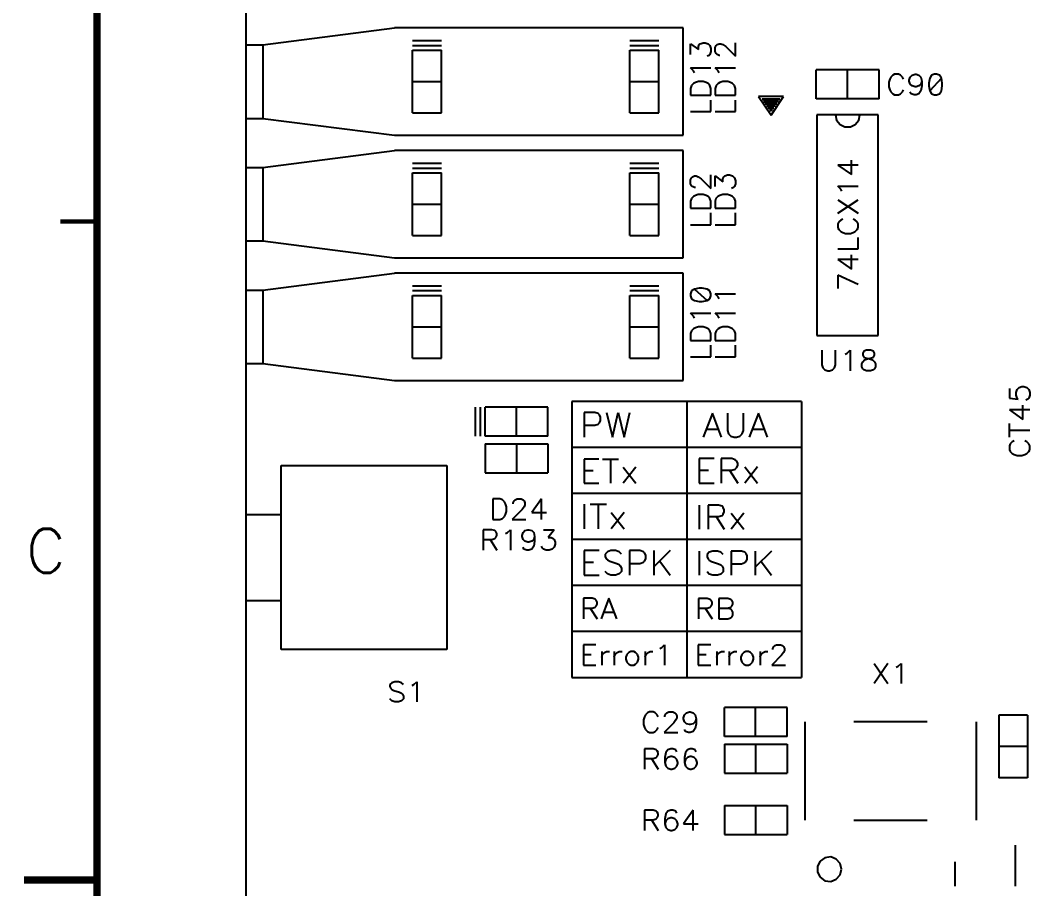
# Model space of a CAD drawing. Extents: x 295 to 953, y 10 to 290.
# Drawn here: x 486.7 to 555.9, y 149.4 to 208.8 of the extents above; entities that cross this region are included whole.
import ezdxf
from ezdxf.enums import TextEntityAlignment as Align

# ---------------------------------------------------------------- set-up
doc = ezdxf.new("R2010")
doc.units = 0
doc.header["$LTSCALE"] = 5
doc.header["$MEASUREMENT"] = 0
doc.layers.get('0').update_dxf_attribs({"linetype": 'CONTINUOUS', "lineweight": 25})
for name, color, linetype in [('DV-INT-A3_TSK', 14, 'CONTINUOUS'), ('문자', 4, 'CONTINUOUS'), ('테두리', 3, 'CONTINUOUS')]:
    doc.layers.add(name, color=color, linetype=linetype)
doc.styles.get("Standard").update_dxf_attribs({"font": 'simplex.shx'})

# ---------------------------------------------------------------- blocks, each defined once
blk = doc.blocks.new('C')
at = {"layer": '테두리'}
for points, const_width in [([(15, 285), (15, 15), (405, 15), (405, 285), (15, 285)], 0.5), ([(12.5, 195), (15, 195)], 0.3), ([(10, 150), (15, 150)], 0.5)]:
    blk.add_lwpolyline(points, dxfattribs=dict(at, const_width=const_width))
at = {"layer": '문자'}
blk.add_text('C', height=3, dxfattribs=at).set_placement((11.5, 172.5), align=Align.MIDDLE)

msp = doc.modelspace()

# ---------------------------------------------------------------- linework, layer by layer
at = {"layer": 'DV-INT-A3_TSK', "color": 7}
for p, q in [((502.162, 232.678), (502.162, 102.326)), ((503.311, 207.084), (512.321, 208.236)), ((532.061, 208.236), (512.321, 208.236)), ((532.061, 200.902), (532.061, 208.236)), ((502.162, 207.084), (503.311, 207.084)), ((503.311, 207.084), (503.311, 202.055)), ((513.545, 207.373), (515.528, 207.373)), ((513.545, 207.042), (515.528, 207.042)), ((528.394, 207.373), (530.376, 207.373)), ((528.394, 207.042), (530.376, 207.042)), ((532.56, 206.426), (532.56, 207.155)), ((532.56, 207.155), (533.088, 206.757)), ((533.088, 206.958), (533.155, 207.092)), ((533.088, 206.757), (533.088, 206.958)), ((533.155, 207.092), (533.222, 207.155)), ((533.222, 207.155), (533.419, 207.222)), ((533.419, 207.222), (533.553, 207.222)), ((533.553, 207.222), (533.75, 207.155)), ((533.75, 207.155), (533.884, 207.025)), ((533.884, 207.025), (533.951, 206.824)), ((533.951, 206.824), (533.951, 206.627)), ((534.236, 206.891), (534.299, 207.025)), ((534.236, 206.627), (534.236, 206.891)), ((534.299, 207.025), (534.366, 207.092)), ((534.366, 207.092), (534.5, 207.155)), ((534.5, 207.155), (534.634, 207.155)), ((534.634, 207.155), (534.764, 207.092)), ((534.764, 207.092), (534.965, 206.958)), ((534.965, 206.958), (535.628, 206.296)), ((535.628, 206.296), (535.628, 207.222)), ((513.545, 202.423), (513.545, 206.711)), ((513.545, 206.711), (515.528, 206.711)), ((515.528, 202.423), (515.528, 206.711)), ((528.394, 202.423), (528.394, 206.711)), ((528.394, 206.711), (530.376, 206.711)), ((530.376, 202.423), (530.376, 206.711)), ((533.817, 206.359), (533.687, 206.296)), ((533.884, 206.426), (533.817, 206.359)), ((533.951, 206.627), (533.884, 206.426)), ((534.299, 206.493), (534.236, 206.627)), ((534.366, 206.426), (534.299, 206.493)), ((534.5, 206.359), (534.366, 206.426)), ((534.567, 206.359), (534.5, 206.359)), ((532.757, 205.299), (532.56, 205.5)), ((532.56, 205.5), (533.951, 205.5)), ((534.433, 205.299), (534.236, 205.5)), ((534.236, 205.5), (535.628, 205.5)), ((532.824, 205.169), (532.757, 205.299)), ((534.5, 205.169), (534.433, 205.299)), ((545.439, 205.374), (541.151, 205.374)), ((541.151, 203.392), (541.151, 205.374)), ((543.293, 203.392), (543.293, 205.374)), ((545.439, 203.392), (545.439, 205.374)), ((546.172, 204.737), (546.109, 204.536)), ((546.239, 204.867), (546.172, 204.737)), ((546.373, 205.001), (546.239, 204.867)), ((546.507, 205.068), (546.373, 205.001)), ((546.771, 205.068), (546.507, 205.068)), ((546.906, 205.001), (546.771, 205.068)), ((547.04, 204.867), (546.906, 205.001)), ((547.107, 204.737), (547.04, 204.867)), ((547.505, 204.67), (547.572, 204.867)), ((547.572, 204.867), (547.706, 205.001)), ((547.706, 205.001), (547.903, 205.068)), ((547.903, 205.068), (547.97, 205.068)), ((547.97, 205.068), (548.171, 205.001)), ((548.171, 205.001), (548.305, 204.867)), ((548.305, 204.867), (548.372, 204.603)), ((548.905, 204.804), (548.838, 204.469)), ((549.039, 205.001), (548.905, 204.804)), ((549.701, 204.804), (548.905, 203.936)), ((549.236, 205.068), (549.039, 205.001)), ((549.37, 205.068), (549.236, 205.068)), ((549.571, 205.001), (549.37, 205.068)), ((549.701, 204.804), (549.571, 205.001)), ((549.768, 204.469), (549.701, 204.804)), ((513.545, 204.569), (515.528, 204.569)), ((528.394, 204.569), (530.376, 204.569)), ((532.623, 204.305), (532.56, 204.104)), ((532.56, 204.104), (532.56, 203.643)), ((532.757, 204.435), (532.623, 204.305)), ((532.891, 204.502), (532.757, 204.435)), ((533.088, 204.569), (532.891, 204.502)), ((533.419, 204.569), (533.088, 204.569)), ((533.62, 204.502), (533.419, 204.569)), ((533.75, 204.435), (533.62, 204.502)), ((533.884, 204.305), (533.75, 204.435)), ((533.951, 204.104), (533.884, 204.305)), ((533.951, 203.643), (533.951, 204.104)), ((534.299, 204.305), (534.236, 204.104)), ((534.236, 204.104), (534.236, 203.643)), ((534.433, 204.435), (534.299, 204.305)), ((534.567, 204.502), (534.433, 204.435)), ((534.764, 204.569), (534.567, 204.502)), ((535.095, 204.569), (534.764, 204.569)), ((535.297, 204.502), (535.095, 204.569)), ((535.426, 204.435), (535.297, 204.502)), ((535.561, 204.305), (535.426, 204.435)), ((535.628, 204.104), (535.561, 204.305)), ((535.628, 203.643), (535.628, 204.104)), ((546.109, 204.536), (546.109, 204.205)), ((546.109, 204.205), (546.172, 204.004)), ((547.505, 204.603), (547.505, 204.67)), ((547.572, 204.402), (547.505, 204.603)), ((547.706, 204.268), (547.572, 204.402)), ((547.903, 204.205), (547.706, 204.268)), ((547.97, 204.205), (547.903, 204.205)), ((548.171, 204.268), (547.97, 204.205)), ((548.305, 204.402), (548.171, 204.268)), ((548.372, 204.603), (548.305, 204.402)), ((548.372, 204.268), (548.305, 203.936)), ((548.372, 204.603), (548.372, 204.268)), ((548.838, 204.469), (548.838, 204.268)), ((548.838, 204.268), (548.905, 203.936)), ((549.701, 203.936), (549.768, 204.268)), ((549.768, 204.268), (549.768, 204.469)), ((532.56, 203.643), (533.951, 203.643)), ((534.236, 203.643), (535.628, 203.643)), ((537.203, 203.547), (538.058, 202.268)), ((538.909, 203.547), (537.203, 203.547)), ((537.409, 203.425), (537.409, 203.442)), ((537.509, 203.274), (537.509, 203.442)), ((537.61, 203.123), (537.61, 203.442)), ((537.711, 202.977), (537.711, 203.442)), ((537.811, 202.826), (537.811, 203.442)), ((537.912, 202.675), (537.912, 203.442)), ((538.012, 202.524), (538.012, 203.442)), ((538.058, 202.268), (538.909, 203.547)), ((538.113, 202.537), (538.113, 203.442)), ((538.209, 202.688), (538.209, 203.442)), ((538.31, 202.838), (538.31, 203.442)), ((538.41, 202.989), (538.41, 203.442)), ((538.511, 203.14), (538.511, 203.442)), ((538.612, 203.291), (538.612, 203.442)), ((545.439, 203.392), (541.151, 203.392)), ((546.172, 204.004), (546.239, 203.869)), ((546.239, 203.869), (546.373, 203.735)), ((546.373, 203.735), (546.507, 203.668)), ((546.507, 203.668), (546.771, 203.668)), ((546.771, 203.668), (546.906, 203.735)), ((546.906, 203.735), (547.04, 203.869)), ((547.04, 203.869), (547.107, 204.004)), ((547.639, 203.735), (547.572, 203.869)), ((547.84, 203.668), (547.639, 203.735)), ((547.97, 203.668), (547.84, 203.668)), ((548.171, 203.735), (547.97, 203.668)), ((548.305, 203.936), (548.171, 203.735)), ((548.905, 203.936), (549.039, 203.735)), ((549.039, 203.735), (549.236, 203.668)), ((549.236, 203.668), (549.37, 203.668)), ((549.37, 203.668), (549.571, 203.735)), ((549.571, 203.735), (549.701, 203.936)), ((533.951, 202.512), (533.951, 203.308)), ((535.628, 202.512), (535.628, 203.308)), ((502.162, 202.055), (503.311, 202.055)), ((503.311, 202.055), (512.321, 200.902)), ((513.545, 202.423), (515.528, 202.423)), ((528.394, 202.423), (530.376, 202.423)), ((532.56, 202.512), (533.951, 202.512)), ((534.236, 202.512), (535.628, 202.512)), ((541.197, 202.289), (541.197, 194.746)), ((545.388, 202.289), (541.197, 202.289)), ((542.455, 202.289), (542.539, 201.925)), ((544.052, 201.925), (544.131, 202.289)), ((545.388, 187.202), (545.388, 202.289)), ((542.539, 201.925), (542.773, 201.631)), ((542.773, 201.631), (543.109, 201.472)), ((543.109, 201.472), (543.482, 201.472)), ((543.482, 201.472), (543.817, 201.631)), ((543.817, 201.631), (544.052, 201.925)), ((512.321, 200.902), (532.061, 200.902)), ((503.311, 198.702), (512.321, 199.854)), ((532.061, 199.854), (512.321, 199.854)), ((532.061, 192.52), (532.061, 199.854)), ((543.549, 198.207), (543.549, 199.196)), ((502.162, 198.702), (503.311, 198.702)), ((503.311, 198.702), (503.311, 193.673)), ((513.545, 198.991), (515.528, 198.991)), ((513.545, 198.66), (515.528, 198.66)), ((528.394, 198.991), (530.376, 198.991)), ((528.394, 198.66), (530.376, 198.66)), ((544.014, 198.865), (542.627, 198.865)), ((542.627, 198.865), (543.549, 198.207)), ((513.545, 194.041), (513.545, 198.329)), ((513.545, 198.329), (515.528, 198.329)), ((515.528, 194.041), (515.528, 198.329)), ((528.394, 194.041), (528.394, 198.329)), ((528.394, 198.329), (530.376, 198.329)), ((530.376, 194.041), (530.376, 198.329)), ((532.551, 197.851), (532.614, 197.985)), ((532.551, 197.587), (532.551, 197.851)), ((532.614, 197.985), (532.681, 198.052)), ((532.681, 198.052), (532.815, 198.119)), ((532.815, 198.119), (532.95, 198.119)), ((532.95, 198.119), (533.084, 198.052)), ((533.084, 198.052), (533.281, 197.918)), ((533.281, 197.918), (533.947, 197.252)), ((533.947, 197.252), (533.947, 198.186)), ((534.228, 197.386), (534.228, 198.119)), ((534.228, 198.119), (534.76, 197.721)), ((534.76, 197.918), (534.827, 198.052)), ((534.76, 197.721), (534.76, 197.918)), ((534.827, 198.052), (534.894, 198.119)), ((534.894, 198.119), (535.091, 198.186)), ((535.091, 198.186), (535.225, 198.186)), ((535.225, 198.186), (535.426, 198.119)), ((535.426, 198.119), (535.561, 197.985)), ((535.561, 197.985), (535.623, 197.784)), ((535.623, 197.784), (535.623, 197.587)), ((532.614, 197.453), (532.551, 197.587)), ((532.681, 197.386), (532.614, 197.453)), ((532.815, 197.319), (532.681, 197.386)), ((532.883, 197.319), (532.815, 197.319)), ((535.493, 197.319), (535.359, 197.252)), ((535.561, 197.386), (535.493, 197.319)), ((535.623, 197.587), (535.561, 197.386)), ((542.824, 197.218), (542.627, 197.415)), ((542.627, 197.415), (544.014, 197.415)), ((542.891, 197.084), (542.824, 197.218)), ((532.614, 196.585), (532.551, 196.388)), ((532.748, 196.72), (532.614, 196.585)), ((532.883, 196.787), (532.748, 196.72)), ((533.084, 196.854), (532.883, 196.787)), ((533.415, 196.854), (533.084, 196.854)), ((533.616, 196.787), (533.415, 196.854)), ((533.75, 196.72), (533.616, 196.787)), ((533.884, 196.585), (533.75, 196.72)), ((533.947, 196.388), (533.884, 196.585)), ((534.291, 196.585), (534.228, 196.388)), ((534.425, 196.72), (534.291, 196.585)), ((534.559, 196.787), (534.425, 196.72)), ((534.76, 196.854), (534.559, 196.787)), ((535.091, 196.854), (534.76, 196.854)), ((535.292, 196.787), (535.091, 196.854)), ((535.426, 196.72), (535.292, 196.787)), ((535.561, 196.585), (535.426, 196.72)), ((535.623, 196.388), (535.561, 196.585)), ((542.627, 196.493), (544.014, 195.567)), ((542.627, 195.567), (544.014, 196.493)), ((513.545, 196.187), (515.528, 196.187)), ((528.394, 196.187), (530.376, 196.187)), ((532.551, 196.388), (532.551, 195.919)), ((532.551, 195.919), (533.947, 195.919)), ((533.947, 195.919), (533.947, 196.388)), ((534.228, 196.388), (534.228, 195.919)), ((534.228, 195.919), (535.623, 195.919)), ((535.623, 195.919), (535.623, 196.388)), ((533.947, 194.787), (533.947, 195.588)), ((535.623, 194.787), (535.623, 195.588)), ((542.824, 195.106), (542.694, 194.976)), ((542.958, 195.173), (542.824, 195.106)), ((543.813, 195.106), (543.683, 195.173)), ((543.947, 194.976), (543.813, 195.106)), ((532.551, 194.787), (533.947, 194.787)), ((534.228, 194.787), (535.623, 194.787)), ((541.197, 194.746), (541.197, 187.202)), ((542.694, 194.976), (542.627, 194.842)), ((542.627, 194.842), (542.627, 194.578)), ((542.627, 194.578), (542.694, 194.448)), ((542.694, 194.448), (542.824, 194.314)), ((543.813, 194.314), (543.947, 194.448)), ((544.014, 194.842), (543.947, 194.976)), ((543.947, 194.448), (544.014, 194.578)), ((544.014, 194.578), (544.014, 194.842)), ((502.162, 193.673), (503.311, 193.673)), ((503.311, 193.673), (512.321, 192.52)), ((513.545, 194.041), (515.528, 194.041)), ((528.394, 194.041), (530.376, 194.041)), ((542.824, 194.314), (542.958, 194.247)), ((542.958, 194.247), (543.155, 194.184)), ((543.155, 194.184), (543.486, 194.184)), ((543.486, 194.184), (543.683, 194.247)), ((543.683, 194.247), (543.813, 194.314)), ((544.014, 193.128), (544.014, 193.92)), ((542.627, 193.128), (544.014, 193.128)), ((512.321, 192.52), (532.061, 192.52)), ((544.014, 192.403), (542.627, 192.403)), ((542.627, 192.403), (543.549, 191.741)), ((543.549, 191.741), (543.549, 192.73)), ((503.311, 190.32), (512.321, 191.472)), ((532.061, 191.472), (512.321, 191.472)), ((532.061, 184.138), (532.061, 191.472)), ((544.014, 190.689), (542.627, 191.347)), ((542.627, 191.347), (542.627, 190.425)), ((502.162, 190.32), (503.311, 190.32)), ((503.311, 190.32), (503.311, 185.291)), ((513.545, 190.609), (515.528, 190.609)), ((513.545, 190.278), (515.528, 190.278)), ((528.394, 190.609), (530.376, 190.609)), ((528.394, 190.278), (530.376, 190.278)), ((532.623, 190.261), (532.56, 190.06)), ((532.824, 190.391), (532.623, 190.261)), ((533.155, 190.458), (532.824, 190.391)), ((532.824, 190.391), (533.687, 189.595)), ((533.352, 190.458), (533.155, 190.458)), ((533.687, 190.391), (533.352, 190.458)), ((533.884, 190.261), (533.687, 190.391)), ((533.951, 190.06), (533.884, 190.261)), ((513.545, 185.659), (513.545, 189.947)), ((513.545, 189.947), (515.528, 189.947)), ((515.528, 185.659), (515.528, 189.947)), ((528.394, 185.659), (528.394, 189.947)), ((528.394, 189.947), (530.376, 189.947)), ((530.376, 185.659), (530.376, 189.947)), ((532.56, 190.06), (532.56, 189.93)), ((532.56, 189.93), (532.623, 189.729)), ((532.623, 189.729), (532.824, 189.595)), ((532.824, 189.595), (533.155, 189.532)), ((533.155, 189.532), (533.352, 189.532)), ((533.352, 189.532), (533.687, 189.595)), ((533.687, 189.595), (533.884, 189.729)), ((533.884, 189.729), (533.951, 189.93)), ((533.951, 189.93), (533.951, 190.06)), ((534.433, 189.863), (534.236, 190.06)), ((534.236, 190.06), (535.628, 190.06)), ((534.5, 189.729), (534.433, 189.863)), ((532.757, 188.535), (532.56, 188.736)), ((532.56, 188.736), (533.951, 188.736)), ((532.824, 188.405), (532.757, 188.535)), ((534.433, 188.535), (534.236, 188.736)), ((534.236, 188.736), (535.628, 188.736)), ((534.5, 188.405), (534.433, 188.535)), ((513.545, 187.805), (515.528, 187.805)), ((528.394, 187.805), (530.376, 187.805)), ((532.623, 187.541), (532.56, 187.34)), ((532.757, 187.671), (532.623, 187.541)), ((532.891, 187.738), (532.757, 187.671)), ((533.088, 187.805), (532.891, 187.738)), ((533.419, 187.805), (533.088, 187.805)), ((533.62, 187.738), (533.419, 187.805)), ((533.75, 187.671), (533.62, 187.738)), ((533.884, 187.541), (533.75, 187.671)), ((533.951, 187.34), (533.884, 187.541)), ((534.299, 187.541), (534.236, 187.34)), ((534.433, 187.671), (534.299, 187.541)), ((534.567, 187.738), (534.433, 187.671)), ((534.764, 187.805), (534.567, 187.738)), ((535.095, 187.805), (534.764, 187.805)), ((535.297, 187.738), (535.095, 187.805)), ((535.426, 187.671), (535.297, 187.738)), ((535.561, 187.541), (535.426, 187.671)), ((535.628, 187.34), (535.561, 187.541)), ((532.56, 187.34), (532.56, 186.879)), ((532.56, 186.879), (533.951, 186.879)), ((533.951, 186.879), (533.951, 187.34)), ((534.236, 187.34), (534.236, 186.879)), ((534.236, 186.879), (535.628, 186.879)), ((535.628, 186.879), (535.628, 187.34)), ((541.197, 187.202), (545.388, 187.202)), ((533.951, 185.748), (533.951, 186.544)), ((535.628, 185.748), (535.628, 186.544)), ((541.533, 186.209), (541.533, 185.211)), ((542.463, 185.211), (542.463, 186.209)), ((543.264, 186.007), (543.461, 186.209)), ((543.461, 186.209), (543.461, 184.809)), ((544.395, 186.141), (544.328, 186.007)), ((544.592, 186.209), (544.395, 186.141)), ((544.86, 186.209), (544.592, 186.209)), ((545.057, 186.141), (544.86, 186.209)), ((545.124, 186.007), (545.057, 186.141)), ((513.545, 185.659), (515.528, 185.659)), ((528.394, 185.659), (530.376, 185.659)), ((532.56, 185.748), (533.951, 185.748)), ((534.236, 185.748), (535.628, 185.748)), ((543.129, 185.94), (543.264, 186.007)), ((544.261, 185.278), (544.328, 185.408)), ((544.328, 186.007), (544.328, 185.877)), ((544.328, 185.877), (544.395, 185.743)), ((544.328, 185.408), (544.458, 185.542)), ((544.395, 185.743), (544.525, 185.676)), ((544.458, 185.542), (544.659, 185.609)), ((544.525, 185.676), (544.793, 185.609)), ((544.659, 185.609), (544.927, 185.676)), ((544.793, 185.609), (544.99, 185.542)), ((544.927, 185.676), (545.057, 185.743)), ((544.99, 185.542), (545.124, 185.408)), ((545.057, 185.743), (545.124, 185.877)), ((545.124, 185.877), (545.124, 186.007)), ((545.124, 185.408), (545.191, 185.278)), ((502.162, 185.291), (503.311, 185.291)), ((503.311, 185.291), (512.321, 184.138)), ((541.533, 185.211), (541.6, 185.01)), ((541.6, 185.01), (541.73, 184.876)), ((541.73, 184.876), (541.931, 184.809)), ((541.931, 184.809), (542.065, 184.809)), ((542.065, 184.809), (542.262, 184.876)), ((542.262, 184.876), (542.396, 185.01)), ((542.396, 185.01), (542.463, 185.211)), ((544.261, 185.077), (544.261, 185.278)), ((544.328, 184.943), (544.261, 185.077)), ((544.395, 184.876), (544.328, 184.943)), ((544.592, 184.809), (544.395, 184.876)), ((544.86, 184.809), (544.592, 184.809)), ((545.057, 184.876), (544.86, 184.809)), ((545.124, 184.943), (545.057, 184.876)), ((545.191, 185.077), (545.124, 184.943)), ((545.191, 185.278), (545.191, 185.077)), ((512.321, 184.138), (532.061, 184.138)), ((554.349, 183.589), (554.349, 182.923)), ((554.814, 183.321), (554.881, 183.522)), ((554.814, 183.124), (554.814, 183.321)), ((554.881, 183.522), (555.015, 183.656)), ((555.015, 183.656), (555.212, 183.719)), ((555.212, 183.719), (555.346, 183.719)), ((555.346, 183.719), (555.543, 183.656)), ((555.543, 183.656), (555.677, 183.522)), ((555.677, 183.522), (555.744, 183.321)), ((555.744, 183.321), (555.744, 183.124)), ((524.433, 182.696), (524.433, 163.837)), ((540.15, 182.696), (524.433, 182.696)), ((532.292, 182.696), (532.292, 163.837)), ((540.15, 182.696), (540.15, 163.837)), ((554.349, 182.923), (554.948, 182.86)), ((554.881, 182.923), (554.814, 183.124)), ((554.948, 182.86), (554.881, 182.923)), ((555.61, 182.86), (555.48, 182.793)), ((555.677, 182.923), (555.61, 182.86)), ((555.744, 183.124), (555.677, 182.923)), ((517.858, 180.341), (517.858, 182.323)), ((518.189, 180.341), (518.189, 182.323)), ((522.807, 182.323), (518.52, 182.323)), ((518.52, 180.341), (518.52, 182.323)), ((520.662, 180.341), (520.662, 182.323)), ((522.807, 180.341), (522.807, 182.323)), ((526.005, 181.959), (525.28, 181.959)), ((525.28, 181.959), (525.28, 180.27)), ((526.244, 181.879), (526.005, 181.959)), ((526.324, 181.8), (526.244, 181.879)), ((526.81, 181.959), (527.208, 180.27)), ((527.208, 180.27), (527.61, 181.959)), ((527.61, 181.959), (528.013, 180.27)), ((528.013, 180.27), (528.415, 181.959)), ((534.048, 181.909), (533.419, 180.257)), ((534.676, 180.257), (534.048, 181.909)), ((535.07, 181.909), (535.07, 180.731)), ((536.172, 180.731), (536.172, 181.909)), ((537.191, 181.909), (536.562, 180.257)), ((537.82, 180.257), (537.191, 181.909)), ((555.744, 182.126), (554.349, 182.126)), ((554.349, 182.126), (555.279, 181.464)), ((555.279, 181.464), (555.279, 182.462)), ((526.244, 181.154), (526.324, 181.234)), ((526.407, 181.636), (526.324, 181.8)), ((526.324, 181.234), (526.407, 181.397)), ((526.407, 181.397), (526.407, 181.636)), ((554.349, 180.27), (554.349, 181.2)), ((525.28, 181.075), (526.005, 181.075)), ((526.005, 181.075), (526.244, 181.154)), ((533.658, 180.811), (534.442, 180.811)), ((535.07, 180.731), (535.15, 180.496)), ((535.15, 180.496), (535.305, 180.337)), ((535.934, 180.337), (536.093, 180.496)), ((536.093, 180.496), (536.172, 180.731)), ((536.801, 180.811), (537.585, 180.811)), ((554.349, 180.735), (555.744, 180.735)), ((522.807, 180.341), (518.52, 180.341)), ((518.52, 179.809), (522.807, 179.809)), ((518.52, 179.809), (518.52, 177.827)), ((520.662, 179.809), (520.662, 177.827)), ((522.807, 179.809), (522.807, 177.827)), ((535.305, 180.337), (535.544, 180.257)), ((535.544, 180.257), (535.699, 180.257)), ((535.699, 180.257), (535.934, 180.337)), ((554.416, 179.805), (554.349, 179.675)), ((554.55, 179.939), (554.416, 179.805)), ((554.684, 180.006), (554.55, 179.939)), ((555.543, 179.939), (555.413, 180.006)), ((555.677, 179.805), (555.543, 179.939)), ((555.744, 179.675), (555.677, 179.805)), ((540.15, 179.553), (524.433, 179.553)), ((554.349, 179.675), (554.349, 179.407)), ((554.349, 179.407), (554.416, 179.277)), ((554.416, 179.277), (554.55, 179.142)), ((554.55, 179.142), (554.684, 179.075)), ((555.413, 179.075), (555.543, 179.142)), ((555.543, 179.142), (555.677, 179.277)), ((555.677, 179.277), (555.744, 179.407)), ((555.744, 179.407), (555.744, 179.675)), ((526.294, 178.765), (525.272, 178.765)), ((525.272, 178.765), (525.272, 177.114)), ((526.529, 178.765), (527.631, 178.765)), ((527.082, 178.765), (527.082, 177.114)), ((534.178, 178.803), (533.138, 178.803)), ((533.138, 178.803), (533.138, 177.127)), ((535.376, 178.803), (534.655, 178.803)), ((534.655, 178.803), (534.655, 177.127)), ((535.615, 178.723), (535.376, 178.803)), ((535.699, 178.644), (535.615, 178.723)), ((535.778, 178.485), (535.699, 178.644)), ((535.778, 178.325), (535.778, 178.485)), ((554.684, 179.075), (554.881, 179.008)), ((554.881, 179.008), (555.212, 179.008)), ((555.212, 179.008), (555.413, 179.075)), ((504.572, 168.258), (504.572, 178.317)), ((504.572, 178.317), (515.888, 178.317)), ((515.888, 178.317), (515.888, 165.744)), ((518.52, 177.827), (522.807, 177.827)), ((525.272, 177.982), (525.9, 177.982)), ((528.809, 178.216), (527.946, 177.114)), ((527.946, 178.216), (528.809, 177.114)), ((533.138, 178.007), (533.779, 178.007)), ((534.655, 178.007), (535.376, 178.007)), ((535.217, 178.007), (535.778, 177.127)), ((535.376, 178.007), (535.615, 178.086)), ((535.615, 178.086), (535.699, 178.166)), ((535.699, 178.166), (535.778, 178.325)), ((537.136, 178.246), (536.256, 177.127)), ((536.256, 178.246), (537.136, 177.127)), ((525.272, 177.114), (526.294, 177.114)), ((533.138, 177.127), (534.178, 177.127)), ((540.15, 176.41), (524.433, 176.41)), ((519.035, 176.045), (519.035, 174.646)), ((519.505, 176.045), (519.035, 176.045)), ((519.702, 175.978), (519.505, 176.045)), ((519.836, 175.844), (519.702, 175.978)), ((519.903, 175.714), (519.836, 175.844)), ((519.97, 175.513), (519.903, 175.714)), ((520.435, 175.781), (520.502, 175.911)), ((520.435, 175.714), (520.435, 175.781)), ((520.502, 175.911), (520.569, 175.978)), ((520.569, 175.978), (520.703, 176.045)), ((520.703, 176.045), (520.967, 176.045)), ((520.967, 176.045), (521.102, 175.978)), ((521.102, 175.978), (521.169, 175.911)), ((521.169, 175.911), (521.236, 175.781)), ((521.236, 175.781), (521.236, 175.647)), ((522.367, 176.045), (521.701, 175.115)), ((522.367, 174.646), (522.367, 176.045)), ((525.28, 175.677), (525.28, 173.988)), ((525.682, 175.677), (526.814, 175.677)), ((526.248, 175.677), (526.248, 173.988)), ((504.572, 174.964), (502.162, 174.964)), ((519.836, 174.847), (519.903, 174.981)), ((519.903, 174.981), (519.97, 175.182)), ((519.97, 175.182), (519.97, 175.513)), ((521.035, 175.312), (520.368, 174.646)), ((521.169, 175.513), (521.035, 175.312)), ((521.236, 175.647), (521.169, 175.513)), ((521.701, 175.115), (522.698, 175.115)), ((528.021, 175.115), (527.132, 173.988)), ((527.132, 175.115), (528.021, 173.988)), ((533.134, 175.622), (533.134, 173.971)), ((534.467, 175.622), (533.763, 175.622)), ((533.763, 175.622), (533.763, 173.971)), ((534.706, 175.542), (534.467, 175.622)), ((534.781, 175.467), (534.706, 175.542)), ((534.706, 174.914), (534.781, 174.993)), ((534.861, 175.308), (534.781, 175.467)), ((534.781, 174.993), (534.861, 175.153)), ((534.861, 175.153), (534.861, 175.308)), ((536.198, 175.073), (535.33, 173.971)), ((535.33, 175.073), (536.198, 173.971)), ((519.035, 174.646), (519.505, 174.646)), ((519.505, 174.646), (519.702, 174.713)), ((519.702, 174.713), (519.836, 174.847)), ((520.368, 174.646), (521.303, 174.646)), ((533.763, 174.838), (534.467, 174.838)), ((534.312, 174.838), (534.861, 173.971)), ((534.467, 174.838), (534.706, 174.914)), ((518.977, 173.941), (518.382, 173.941)), ((518.382, 173.941), (518.382, 172.55)), ((519.178, 173.874), (518.977, 173.941)), ((519.245, 173.812), (519.178, 173.874)), ((519.308, 173.677), (519.245, 173.812)), ((519.308, 173.543), (519.308, 173.677)), ((519.907, 173.677), (520.037, 173.744)), ((520.037, 173.744), (520.238, 173.941)), ((520.238, 173.941), (520.238, 172.55)), ((521.035, 173.543), (521.102, 173.744)), ((521.102, 173.744), (521.232, 173.874)), ((521.232, 173.874), (521.433, 173.941)), ((521.433, 173.941), (521.5, 173.941)), ((521.5, 173.941), (521.697, 173.874)), ((521.697, 173.874), (521.831, 173.744)), ((521.831, 173.744), (521.894, 173.476)), ((522.493, 173.941), (523.222, 173.941)), ((523.222, 173.941), (522.824, 173.413)), ((518.382, 173.279), (518.977, 173.279)), ((518.847, 173.279), (519.308, 172.55)), ((518.977, 173.279), (519.178, 173.346)), ((519.178, 173.346), (519.245, 173.413)), ((519.245, 173.413), (519.308, 173.543)), ((521.035, 173.476), (521.035, 173.543)), ((521.102, 173.279), (521.035, 173.476)), ((521.232, 173.145), (521.102, 173.279)), ((521.433, 173.082), (521.232, 173.145)), ((521.5, 173.082), (521.433, 173.082)), ((521.697, 173.145), (521.5, 173.082)), ((521.831, 173.279), (521.697, 173.145)), ((521.894, 173.476), (521.831, 173.279)), ((521.894, 173.145), (521.831, 172.814)), ((521.894, 173.476), (521.894, 173.145)), ((522.824, 173.413), (523.021, 173.413)), ((523.021, 173.413), (523.155, 173.346)), ((523.155, 173.346), (523.222, 173.279)), ((523.222, 173.279), (523.289, 173.082)), ((523.289, 172.948), (523.222, 172.747)), ((523.289, 173.082), (523.289, 172.948)), ((540.15, 173.267), (524.433, 173.267)), ((521.164, 172.617), (521.102, 172.747)), ((521.366, 172.55), (521.164, 172.617)), ((521.5, 172.55), (521.366, 172.55)), ((521.697, 172.617), (521.5, 172.55)), ((521.831, 172.814), (521.697, 172.617)), ((522.426, 172.684), (522.359, 172.814)), ((522.493, 172.617), (522.426, 172.684)), ((522.69, 172.55), (522.493, 172.617)), ((522.891, 172.55), (522.69, 172.55)), ((523.088, 172.617), (522.891, 172.55)), ((523.222, 172.747), (523.088, 172.617)), ((526.311, 172.508), (525.276, 172.508)), ((525.276, 172.508), (525.276, 170.836)), ((526.868, 172.429), (526.709, 172.269)), ((526.709, 172.269), (526.709, 172.11)), ((527.107, 172.508), (526.868, 172.429)), ((527.426, 172.508), (527.107, 172.508)), ((527.665, 172.429), (527.426, 172.508)), ((527.824, 172.269), (527.665, 172.429)), ((529.098, 172.508), (528.381, 172.508)), ((528.381, 172.508), (528.381, 170.836)), ((529.337, 172.429), (529.098, 172.508)), ((529.417, 172.349), (529.337, 172.429)), ((529.496, 172.19), (529.417, 172.349)), ((531.164, 172.508), (530.049, 171.393)), ((530.049, 172.508), (530.049, 170.836)), ((533.134, 172.479), (533.134, 170.828)), ((533.838, 172.399), (533.683, 172.244)), ((533.683, 172.244), (533.683, 172.085)), ((534.077, 172.479), (533.838, 172.399)), ((534.391, 172.479), (534.077, 172.479)), ((534.626, 172.399), (534.391, 172.479)), ((534.781, 172.244), (534.626, 172.399)), ((536.038, 172.479), (535.334, 172.479)), ((535.334, 172.479), (535.334, 170.828)), ((536.277, 172.399), (536.038, 172.479)), ((536.353, 172.324), (536.277, 172.399)), ((536.432, 172.164), (536.353, 172.324)), ((538.084, 172.479), (536.981, 171.381)), ((536.981, 172.479), (536.981, 170.828)), ((525.276, 171.712), (525.913, 171.712)), ((526.709, 172.11), (526.789, 171.951)), ((526.789, 171.951), (526.868, 171.871)), ((526.868, 171.871), (527.028, 171.791)), ((527.028, 171.791), (527.505, 171.632)), ((527.505, 171.632), (527.665, 171.553)), ((527.665, 171.553), (527.744, 171.473)), ((528.381, 171.632), (529.098, 171.632)), ((529.098, 171.632), (529.337, 171.712)), ((529.337, 171.712), (529.417, 171.791)), ((529.417, 171.791), (529.496, 171.951)), ((529.496, 171.951), (529.496, 172.19)), ((530.448, 171.791), (531.164, 170.836)), ((533.683, 172.085), (533.763, 171.93)), ((533.763, 171.93), (533.838, 171.85)), ((533.838, 171.85), (533.997, 171.771)), ((533.997, 171.771), (534.467, 171.615)), ((534.467, 171.615), (534.626, 171.536)), ((534.626, 171.536), (534.706, 171.456)), ((535.334, 171.615), (536.038, 171.615)), ((536.038, 171.615), (536.277, 171.695)), ((536.277, 171.695), (536.353, 171.771)), ((536.353, 171.771), (536.432, 171.93)), ((536.432, 171.93), (536.432, 172.164)), ((537.375, 171.771), (538.084, 170.828)), ((525.276, 170.836), (526.311, 170.836)), ((526.868, 170.916), (526.709, 171.075)), ((527.107, 170.836), (526.868, 170.916)), ((527.426, 170.836), (527.107, 170.836)), ((527.665, 170.916), (527.426, 170.836)), ((527.824, 171.075), (527.665, 170.916)), ((527.744, 171.473), (527.824, 171.314)), ((527.824, 171.314), (527.824, 171.075)), ((533.838, 170.907), (533.683, 171.066)), ((534.077, 170.828), (533.838, 170.907)), ((534.391, 170.828), (534.077, 170.828)), ((534.626, 170.907), (534.391, 170.828)), ((534.781, 171.066), (534.626, 170.907)), ((534.706, 171.456), (534.781, 171.301)), ((534.781, 171.301), (534.781, 171.066)), ((540.15, 170.123), (524.433, 170.123)), ((502.162, 169.097), (504.572, 169.097)), ((525.833, 169.252), (525.23, 169.252)), ((525.23, 169.252), (525.23, 167.844)), ((526.034, 169.185), (525.833, 169.252)), ((526.101, 169.118), (526.034, 169.185)), ((526.169, 168.984), (526.101, 169.118)), ((526.101, 168.715), (526.169, 168.849)), ((526.169, 168.849), (526.169, 168.984)), ((526.977, 169.252), (526.437, 167.844)), ((527.514, 167.844), (526.977, 169.252)), ((533.691, 169.248), (533.088, 169.248)), ((533.088, 169.248), (533.088, 167.839)), ((533.893, 169.18), (533.691, 169.248)), ((533.96, 169.113), (533.893, 169.18)), ((534.027, 168.979), (533.96, 169.113)), ((533.96, 168.711), (534.027, 168.845)), ((534.027, 168.845), (534.027, 168.979)), ((534.496, 169.248), (534.496, 167.839)), ((535.1, 169.248), (534.496, 169.248)), ((535.301, 169.18), (535.1, 169.248)), ((535.368, 169.113), (535.301, 169.18)), ((535.435, 168.979), (535.368, 169.113)), ((535.368, 168.711), (535.435, 168.845)), ((535.435, 168.845), (535.435, 168.979)), ((504.572, 165.744), (504.572, 168.258)), ((525.23, 168.581), (525.833, 168.581)), ((525.699, 168.581), (526.169, 167.844)), ((525.833, 168.581), (526.034, 168.648)), ((526.034, 168.648), (526.101, 168.715)), ((526.638, 168.313), (527.313, 168.313)), ((533.088, 168.577), (533.691, 168.577)), ((533.557, 168.577), (534.027, 167.839)), ((533.691, 168.577), (533.893, 168.644)), ((533.893, 168.644), (533.96, 168.711)), ((534.496, 168.577), (535.1, 168.577)), ((535.1, 168.577), (535.301, 168.644)), ((535.301, 168.51), (535.1, 168.577)), ((535.301, 168.644), (535.368, 168.711)), ((535.368, 168.443), (535.301, 168.51)), ((535.435, 168.309), (535.368, 168.443)), ((535.368, 167.973), (535.435, 168.108)), ((535.435, 168.108), (535.435, 168.309)), ((534.496, 167.839), (535.1, 167.839)), ((535.1, 167.839), (535.301, 167.906)), ((535.301, 167.906), (535.368, 167.973)), ((540.15, 166.98), (524.433, 166.98)), ((526.085, 166.079), (525.226, 166.079)), ((525.226, 166.079), (525.226, 164.692)), ((530.582, 165.882), (530.783, 166.079)), ((530.783, 166.079), (530.783, 164.692)), ((533.943, 166.079), (533.084, 166.079)), ((533.084, 166.079), (533.084, 164.692)), ((538.243, 165.949), (538.31, 166.016)), ((538.31, 166.016), (538.44, 166.079)), ((538.44, 166.079), (538.708, 166.079)), ((538.708, 166.079), (538.838, 166.016)), ((538.838, 166.016), (538.905, 165.949)), ((515.888, 165.744), (504.572, 165.744)), ((525.226, 165.417), (525.754, 165.417)), ((526.483, 165.618), (526.483, 164.692)), ((526.483, 165.22), (526.546, 165.417)), ((526.546, 165.417), (526.68, 165.551)), ((526.68, 165.551), (526.814, 165.618)), ((526.814, 165.618), (527.011, 165.618)), ((527.342, 165.618), (527.342, 164.692)), ((527.342, 165.22), (527.409, 165.417)), ((527.409, 165.417), (527.539, 165.551)), ((527.539, 165.551), (527.673, 165.618)), ((527.673, 165.618), (527.87, 165.618)), ((528.201, 165.417), (528.134, 165.22)), ((528.335, 165.551), (528.201, 165.417)), ((528.465, 165.618), (528.335, 165.551)), ((528.666, 165.618), (528.465, 165.618)), ((528.796, 165.551), (528.666, 165.618)), ((528.93, 165.417), (528.796, 165.551)), ((528.997, 165.22), (528.93, 165.417)), ((529.458, 165.618), (529.458, 164.692)), ((529.458, 165.22), (529.526, 165.417)), ((529.526, 165.417), (529.655, 165.551)), ((529.655, 165.551), (529.79, 165.618)), ((529.79, 165.618), (529.987, 165.618)), ((530.452, 165.815), (530.582, 165.882)), ((533.084, 165.417), (533.612, 165.417)), ((534.341, 165.618), (534.341, 164.692)), ((534.341, 165.22), (534.404, 165.417)), ((534.404, 165.417), (534.538, 165.551)), ((534.538, 165.551), (534.672, 165.618)), ((534.672, 165.618), (534.869, 165.618)), ((535.2, 165.618), (535.2, 164.692)), ((535.2, 165.22), (535.267, 165.417)), ((535.267, 165.417), (535.397, 165.551)), ((535.397, 165.551), (535.531, 165.618)), ((535.531, 165.618), (535.728, 165.618)), ((536.059, 165.417), (535.992, 165.22)), ((536.193, 165.551), (536.059, 165.417)), ((536.323, 165.618), (536.193, 165.551)), ((536.524, 165.618), (536.323, 165.618)), ((536.654, 165.551), (536.524, 165.618)), ((536.789, 165.417), (536.654, 165.551)), ((536.856, 165.22), (536.789, 165.417)), ((537.317, 165.618), (537.317, 164.692)), ((537.317, 165.22), (537.384, 165.417)), ((537.384, 165.417), (537.514, 165.551)), ((537.514, 165.551), (537.648, 165.618)), ((537.648, 165.618), (537.845, 165.618)), ((538.771, 165.354), (538.113, 164.692)), ((538.176, 165.815), (538.243, 165.949)), ((538.176, 165.748), (538.176, 165.815)), ((538.905, 165.551), (538.771, 165.354)), ((538.905, 165.949), (538.972, 165.815)), ((538.972, 165.685), (538.905, 165.551)), ((538.972, 165.815), (538.972, 165.685)), ((525.226, 164.692), (526.085, 164.692)), ((528.134, 165.22), (528.134, 165.086)), ((528.134, 165.086), (528.201, 164.889)), ((528.201, 164.889), (528.335, 164.759)), ((528.335, 164.759), (528.465, 164.692)), ((528.465, 164.692), (528.666, 164.692)), ((528.666, 164.692), (528.796, 164.759)), ((528.796, 164.759), (528.93, 164.889)), ((528.93, 164.889), (528.997, 165.086)), ((528.997, 165.086), (528.997, 165.22)), ((533.084, 164.692), (533.943, 164.692)), ((535.992, 165.22), (535.992, 165.086)), ((535.992, 165.086), (536.059, 164.889)), ((536.059, 164.889), (536.193, 164.759)), ((536.193, 164.759), (536.323, 164.692)), ((536.323, 164.692), (536.524, 164.692)), ((536.524, 164.692), (536.654, 164.759)), ((536.654, 164.759), (536.789, 164.889)), ((536.789, 164.889), (536.856, 165.086)), ((536.856, 165.086), (536.856, 165.22)), ((538.113, 164.692), (539.039, 164.692)), ((546.034, 164.805), (545.116, 163.43)), ((545.116, 164.805), (546.034, 163.43)), ((546.621, 164.541), (546.755, 164.608)), ((546.755, 164.608), (546.947, 164.805)), ((546.947, 164.805), (546.947, 163.43)), ((512.137, 163.481), (512.007, 163.351)), ((512.007, 163.351), (512.007, 163.221)), ((512.007, 163.221), (512.074, 163.087)), ((512.334, 163.548), (512.137, 163.481)), ((512.598, 163.548), (512.334, 163.548)), ((512.791, 163.481), (512.598, 163.548)), ((512.925, 163.351), (512.791, 163.481)), ((513.512, 163.284), (513.646, 163.351)), ((513.646, 163.351), (513.839, 163.548)), ((513.839, 163.548), (513.839, 162.173)), ((524.433, 163.837), (540.15, 163.837)), ((512.074, 163.087), (512.137, 163.024)), ((512.137, 163.024), (512.267, 162.957)), ((512.267, 162.957), (512.661, 162.827)), ((512.661, 162.827), (512.791, 162.76)), ((512.791, 162.76), (512.858, 162.697)), ((512.858, 162.697), (512.925, 162.563)), ((512.925, 162.563), (512.925, 162.37)), ((512.137, 162.236), (512.007, 162.37)), ((512.334, 162.173), (512.137, 162.236)), ((512.598, 162.173), (512.334, 162.173)), ((512.791, 162.236), (512.598, 162.173)), ((512.925, 162.37), (512.791, 162.236)), ((529.408, 161.151), (529.345, 160.949)), ((529.475, 161.28), (529.408, 161.151)), ((529.609, 161.415), (529.475, 161.28)), ((529.743, 161.482), (529.609, 161.415)), ((530.007, 161.482), (529.743, 161.482)), ((530.142, 161.415), (530.007, 161.482)), ((530.276, 161.28), (530.142, 161.415)), ((530.343, 161.151), (530.276, 161.28)), ((530.808, 161.218), (530.875, 161.348)), ((530.808, 161.151), (530.808, 161.218)), ((530.875, 161.348), (530.942, 161.415)), ((530.942, 161.415), (531.076, 161.482)), ((531.076, 161.482), (531.34, 161.482)), ((531.34, 161.482), (531.474, 161.415)), ((531.474, 161.415), (531.541, 161.348)), ((531.541, 161.348), (531.608, 161.218)), ((531.608, 161.218), (531.608, 161.083)), ((532.074, 161.083), (532.141, 161.28)), ((532.141, 161.28), (532.275, 161.415)), ((532.275, 161.415), (532.472, 161.482)), ((532.472, 161.482), (532.539, 161.482)), ((532.539, 161.482), (532.74, 161.415)), ((532.74, 161.415), (532.874, 161.28)), ((532.874, 161.28), (532.937, 161.016)), ((539.152, 161.788), (534.865, 161.788)), ((534.865, 159.805), (534.865, 161.788)), ((537.006, 159.805), (537.006, 161.788)), ((539.152, 159.805), (539.152, 161.788)), ((553.62, 161.264), (553.62, 156.976)), ((555.602, 161.264), (553.62, 161.264)), ((555.602, 161.264), (555.602, 156.976)), ((529.345, 160.949), (529.345, 160.618)), ((529.345, 160.618), (529.408, 160.417)), ((531.407, 160.748), (530.741, 160.082)), ((531.541, 160.949), (531.407, 160.748)), ((531.608, 161.083), (531.541, 160.949)), ((532.074, 161.016), (532.074, 161.083)), ((532.141, 160.815), (532.074, 161.016)), ((532.275, 160.681), (532.141, 160.815)), ((532.472, 160.618), (532.275, 160.681)), ((532.539, 160.618), (532.472, 160.618)), ((532.74, 160.681), (532.539, 160.618)), ((532.874, 160.815), (532.74, 160.681)), ((532.937, 161.016), (532.874, 160.815)), ((532.937, 160.681), (532.874, 160.35)), ((532.937, 161.016), (532.937, 160.681)), ((540.359, 160.798), (540.359, 154.093)), ((548.741, 160.798), (543.712, 160.798)), ((552.094, 154.093), (552.094, 160.798)), ((529.408, 160.417), (529.475, 160.283)), ((529.475, 160.283), (529.609, 160.149)), ((529.609, 160.149), (529.743, 160.082)), ((529.743, 160.082), (530.007, 160.082)), ((530.007, 160.082), (530.142, 160.149)), ((530.142, 160.149), (530.276, 160.283)), ((530.276, 160.283), (530.343, 160.417)), ((530.741, 160.082), (531.675, 160.082)), ((532.208, 160.149), (532.141, 160.283)), ((532.405, 160.082), (532.208, 160.149)), ((532.539, 160.082), (532.405, 160.082)), ((532.74, 160.149), (532.539, 160.082)), ((532.874, 160.35), (532.74, 160.149)), ((539.152, 159.805), (534.865, 159.805)), ((534.865, 159.273), (539.152, 159.273)), ((534.865, 159.273), (534.865, 157.291)), ((537.006, 159.273), (537.006, 157.291)), ((539.152, 159.273), (539.152, 157.291)), ((555.602, 159.122), (553.62, 159.122)), ((530.007, 158.967), (529.408, 158.967)), ((529.408, 158.967), (529.408, 157.567)), ((530.209, 158.9), (530.007, 158.967)), ((530.007, 158.301), (530.209, 158.368)), ((530.276, 158.833), (530.209, 158.9)), ((530.209, 158.368), (530.276, 158.435)), ((530.343, 158.703), (530.276, 158.833)), ((530.276, 158.435), (530.343, 158.569)), ((530.343, 158.569), (530.343, 158.703)), ((530.875, 158.703), (530.808, 158.368)), ((530.808, 158.368), (530.808, 158.037)), ((531.009, 158.9), (530.875, 158.703)), ((531.009, 158.368), (530.875, 158.234)), ((531.206, 158.967), (531.009, 158.9)), ((531.206, 158.435), (531.009, 158.368)), ((531.34, 158.967), (531.206, 158.967)), ((531.273, 158.435), (531.206, 158.435)), ((531.474, 158.368), (531.273, 158.435)), ((531.541, 158.9), (531.34, 158.967)), ((531.608, 158.234), (531.474, 158.368)), ((531.608, 158.766), (531.541, 158.9)), ((532.208, 158.703), (532.141, 158.368)), ((532.141, 158.368), (532.141, 158.037)), ((532.338, 158.9), (532.208, 158.703)), ((532.338, 158.368), (532.208, 158.234)), ((532.539, 158.967), (532.338, 158.9)), ((532.539, 158.435), (532.338, 158.368)), ((532.673, 158.967), (532.539, 158.967)), ((532.606, 158.435), (532.539, 158.435)), ((532.807, 158.368), (532.606, 158.435)), ((532.874, 158.9), (532.673, 158.967)), ((532.937, 158.234), (532.807, 158.368)), ((532.937, 158.766), (532.874, 158.9)), ((529.408, 158.301), (530.007, 158.301)), ((529.878, 158.301), (530.343, 157.567)), ((530.875, 158.234), (530.808, 158.037)), ((530.808, 158.037), (530.875, 157.768)), ((530.875, 157.768), (531.009, 157.634)), ((531.474, 157.634), (531.608, 157.768)), ((531.675, 158.037), (531.608, 158.234)), ((531.608, 157.768), (531.675, 157.97)), ((531.675, 157.97), (531.675, 158.037)), ((532.208, 158.234), (532.141, 158.037)), ((532.141, 158.037), (532.208, 157.768)), ((532.208, 157.768), (532.338, 157.634)), ((532.807, 157.634), (532.937, 157.768)), ((533.004, 158.037), (532.937, 158.234)), ((532.937, 157.768), (533.004, 157.97)), ((533.004, 157.97), (533.004, 158.037)), ((531.009, 157.634), (531.206, 157.567)), ((531.206, 157.567), (531.273, 157.567)), ((531.273, 157.567), (531.474, 157.634)), ((532.338, 157.634), (532.539, 157.567)), ((532.539, 157.567), (532.606, 157.567)), ((532.606, 157.567), (532.807, 157.634)), ((534.865, 157.291), (539.152, 157.291)), ((555.602, 156.976), (553.62, 156.976)), ((534.865, 155.082), (539.152, 155.082)), ((534.865, 155.082), (534.865, 153.1)), ((537.006, 155.082), (537.006, 153.1)), ((539.152, 155.082), (539.152, 153.1)), ((530.007, 154.776), (529.408, 154.776)), ((529.408, 154.776), (529.408, 153.376)), ((530.209, 154.709), (530.007, 154.776)), ((530.276, 154.642), (530.209, 154.709)), ((530.209, 154.177), (530.276, 154.244)), ((530.343, 154.512), (530.276, 154.642)), ((530.276, 154.244), (530.343, 154.378)), ((530.343, 154.378), (530.343, 154.512)), ((530.875, 154.512), (530.808, 154.177)), ((531.009, 154.709), (530.875, 154.512)), ((531.206, 154.776), (531.009, 154.709)), ((531.206, 154.244), (531.009, 154.177)), ((531.34, 154.776), (531.206, 154.776)), ((531.273, 154.244), (531.206, 154.244)), ((531.474, 154.177), (531.273, 154.244)), ((531.541, 154.709), (531.34, 154.776)), ((531.608, 154.575), (531.541, 154.709)), ((532.74, 154.776), (532.074, 153.846)), ((532.74, 153.376), (532.74, 154.776)), ((529.408, 154.11), (530.007, 154.11)), ((529.878, 154.11), (530.343, 153.376)), ((530.007, 154.11), (530.209, 154.177)), ((530.808, 154.177), (530.808, 153.846)), ((530.875, 154.043), (530.808, 153.846)), ((530.808, 153.846), (530.875, 153.577)), ((531.009, 154.177), (530.875, 154.043)), ((530.875, 153.577), (531.009, 153.443)), ((531.608, 154.043), (531.474, 154.177)), ((531.474, 153.443), (531.608, 153.577)), ((531.675, 153.846), (531.608, 154.043)), ((531.608, 153.577), (531.675, 153.779)), ((531.675, 153.779), (531.675, 153.846)), ((532.074, 153.846), (533.071, 153.846)), ((543.712, 154.093), (548.741, 154.093)), ((531.009, 153.443), (531.206, 153.376)), ((531.206, 153.376), (531.273, 153.376)), ((531.273, 153.376), (531.474, 153.443)), ((534.865, 153.1), (539.152, 153.1)), ((554.764, 149.583), (554.764, 152.387)), ((541.742, 151.524), (541.411, 151.293)), ((542.14, 151.57), (541.742, 151.524)), ((542.513, 151.427), (542.14, 151.57)), ((541.411, 151.293), (541.223, 150.937)), ((541.223, 150.937), (541.223, 150.539)), ((542.782, 151.126), (542.513, 151.427)), ((542.874, 150.74), (542.782, 151.126)), ((550.636, 149.583), (550.636, 151.235)), ((541.223, 150.539), (541.411, 150.183)), ((541.411, 150.183), (541.742, 149.952)), ((542.513, 150.049), (542.782, 150.35)), ((542.782, 150.35), (542.874, 150.74)), ((541.742, 149.952), (542.14, 149.906)), ((542.14, 149.906), (542.513, 150.049))]:
    msp.add_line(p, q, dxfattribs=at)

# ---------------------------------------------------------------- block references
msp.add_blockref('C', (476.978, 0))

doc.saveas('drawing.dxf')
